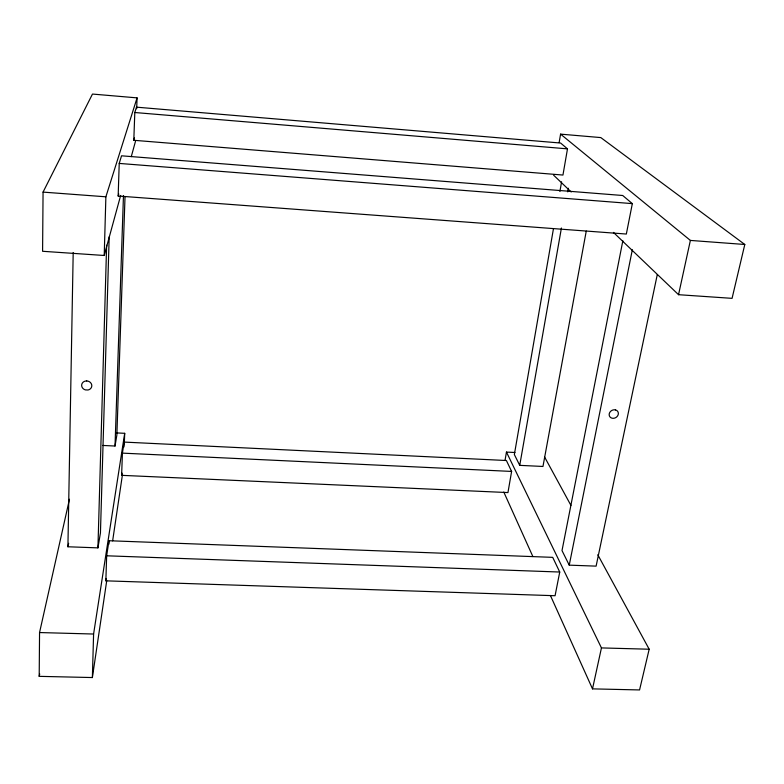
<?xml version="1.0" encoding="UTF-8"?>
<svg xmlns="http://www.w3.org/2000/svg" width="784" height="784" viewBox="0 0 784 784"><rect width="100%" height="100%" fill="white"/><g stroke="black" fill="none" stroke-linecap="round" stroke-linejoin="round"><path stroke-width="1.18" d="M106.722 580.758L92.375 677.552L39.2 676.347L39.553 632.551L69.472 499.212M136.681 108.741L137.073 97.873L92.473 94.06L43.061 192.109L42.591 251.282L104.223 255.486L120.658 195.471M109.182 236.797L100.44 532.904L97.931 547.869L67.914 546.771L73.196 252.507M92.375 677.552L93.59 634.031L124.695 433.317L116.208 432.895M104.223 255.486L105.879 196.804L137.073 97.873M97.931 547.869L106.634 245.206M105.85 580.836L106.653 555.797L108.966 540.725L552.71 557.355L559.737 572.036L555.072 595.722L105.85 580.836L106.203 578.455M118.168 196.029L119.217 163.425L121.54 155.81L622.721 195.5L632.335 203.624L626.338 234.044L118.168 196.029L118.756 193.952M108.849 544.243L108.966 540.725M102.851 445.449L115.023 446.027L123.47 195.51M125.019 196.823L116.865 435.091L115.023 446.027M121.618 475.339L122.422 453.132L124.117 442.088L506.395 460.522L511.609 471.429L507.954 492.577L121.618 475.339L121.951 473.066M133.799 140.287L134.809 112.514L136.455 107.163L560.599 143.041L567.489 148.862L562.951 175.048L133.799 140.287L134.466 137.945M123.941 446.958L124.117 442.088M124.342 442.95L124.695 433.317M112.641 540.833L122.51 474.291M505.033 460.404L506.454 452.084L514.951 452.505M559.139 142.58L560.58 134.133L600.799 137.582L744.8 244.481L732.07 298.351L678.542 294.696L613.431 232.397M553.426 228.899L514.353 454.544L519.723 465.353L542.969 466.46L586.256 231.094M559.903 191.492L561.579 181.839M519.723 465.353L561.422 228.007M567.773 191.864L568.41 188.248M622.839 240.796L562.01 550.584L569.243 565.146L596.105 566.136L657.286 274.596M569.243 565.146L632.335 249.714M67.914 546.771L68.649 543.312M39.2 676.347L39.71 673.966M597.79 554.768L649.181 649.221L639.568 689.94L592.508 688.871L601.446 647.917L506.454 452.084M678.542 294.696L690.381 240.423L560.58 134.133M131.281 156.633L135.475 141.336M39.553 632.551L93.59 634.031M601.446 647.917L649.181 649.221M106.653 555.797L559.737 572.036M122.422 453.132L511.609 471.429M43.061 192.109L105.879 196.804M690.381 240.423L744.8 244.481M119.217 163.425L632.335 203.624M134.809 112.514L567.489 148.862M553.592 175.155L571.193 191.992M544.645 457.101L570.928 505.396M503.789 492.038L532.865 556.542M550.407 595.468L592.508 688.871M86.75 380.955L85.436 381.063A5.096 4.557 10.2 0 0 81.644 385.326A5.096 4.557 10.2 0 0 85.387 389.893L88.014 389.991A5.096 4.557 10.2 0 0 91.806 385.728A5.096 4.557 10.2 0 0 88.073 381.161L86.75 380.955M615.43 409.905L614.254 409.777A4.763 4.087 -30.4 0 0 609.286 413.609A4.763 4.087 -30.4 0 0 612.098 418.205L613.264 418.323A4.763 4.087 -30.4 0 0 618.233 414.501A4.763 4.087 -30.4 0 0 615.43 409.905"/></g></svg>
